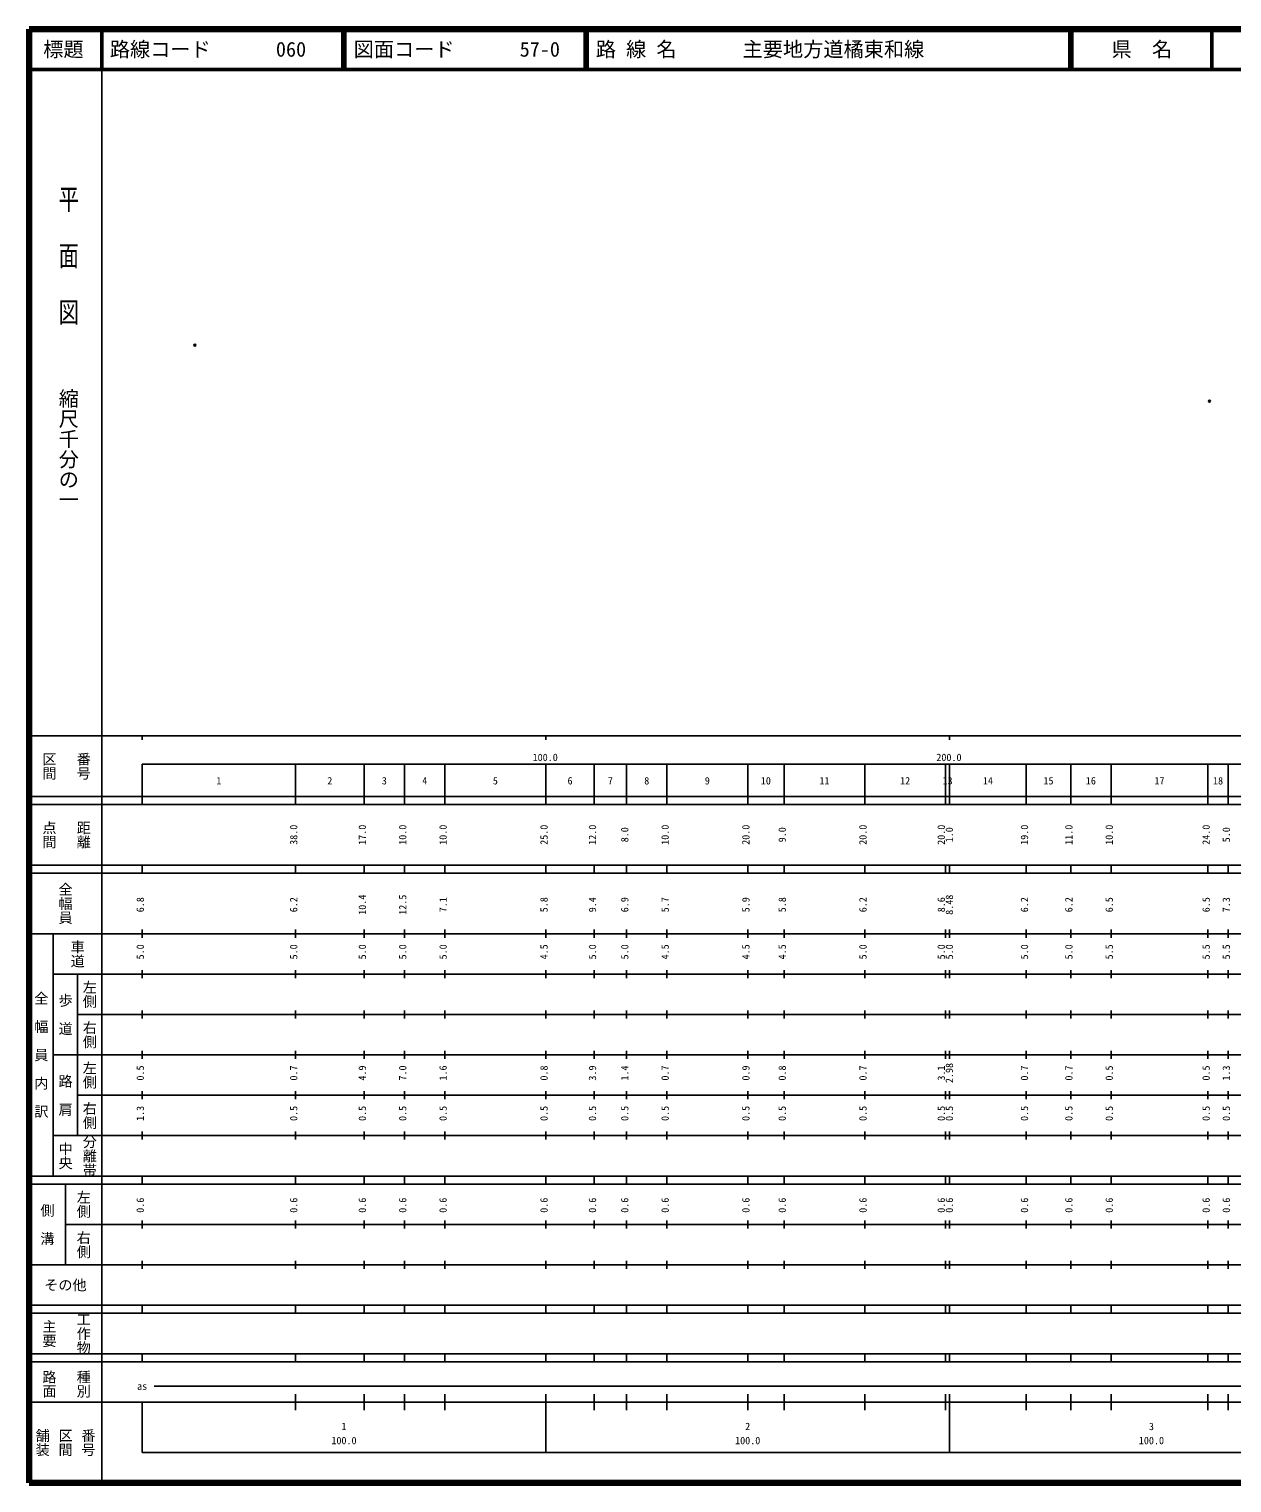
# Model space of a CAD drawing. Units: millimetres on the paper. Extents: x 40 to 680, y 20 to 380.
# Drawn here: x 40 to 337.9, y 20 to 380 of the extents above; entities that cross this region are included whole.
import ezdxf
from ezdxf.enums import TextEntityAlignment as Align

# ---------------------------------------------------------------- set-up
doc = ezdxf.new("R2010")
doc.units = ezdxf.units.MM
doc.header["$PDMODE"] = 32
doc.header["$PDSIZE"] = 0.5
doc.layers.add('M-OTRS', color=6, linetype='Continuous')
doc.layers.add('M-TTL-TXT', color=7, linetype='Continuous')
for name, color, linetype, lineweight in [('M-TTL', 2, 'Continuous', 140), ('M-TTL-BAND', 7, 'Continuous', 25), ('M-TTL-LINE', 7, 'Continuous', 50)]:
    doc.layers.add(name, color=color, linetype=linetype, lineweight=lineweight)
doc.styles.add('@ＭＳ ゴシック', font='')
doc.styles.add('ＭＳ ゴシック', font='')
doc.styles.get('@ＭＳ ゴシック').set_extended_font_data('@MS Gothic')
doc.styles.get('ＭＳ ゴシック').set_extended_font_data('MS Gothic')

msp = doc.modelspace()

# ---------------------------------------------------------------- linework, layer by layer
at = {"layer": 'M-OTRS'}
for p in [(81.066, 301.748), (332.367, 287.865)]:
    msp.add_point(p, dxfattribs=at)
at = {"layer": 'M-TTL'}
for p, q in [((40, 380), (40, 20)), ((680, 380), (40, 380)), ((40, 20), (680, 20))]:
    msp.add_line(p, q, dxfattribs=at)
at = {"layer": 'M-TTL-BAND'}
for p, q in [((58, 370), (58, 20)), ((40, 205), (579, 205)), ((68, 205), (68, 204)), ((168, 205), (168, 204)), ((268, 205), (268, 204)), ((68, 198), (579, 198)), ((68, 198), (68, 188)), ((106, 188), (106, 198)), ((123, 188), (123, 198)), ((133, 188), (133, 198)), ((143, 188), (143, 198)), ((168, 188), (168, 198)), ((180, 188), (180, 198)), ((188, 188), (188, 198)), ((198, 188), (198, 198)), ((218, 188), (218, 198)), ((227, 188), (227, 198)), ((247, 188), (247, 198)), ((267, 188), (267, 198)), ((268, 188), (268, 198)), ((287, 188), (287, 198)), ((298, 188), (298, 198)), ((308, 188), (308, 198)), ((332, 188), (332, 198)), ((337, 188), (337, 198)), ((40, 190), (579, 190)), ((40, 188), (579, 188)), ((40, 173), (579, 173)), ((68, 171), (68, 173)), ((106, 171), (106, 173)), ((123, 171), (123, 173)), ((133, 171), (133, 173)), ((143, 171), (143, 173)), ((168, 171), (168, 173)), ((180, 171), (180, 173)), ((188, 171), (188, 173)), ((198, 171), (198, 173)), ((218, 171), (218, 173)), ((227, 171), (227, 173)), ((247, 171), (247, 173)), ((267, 171), (267, 173)), ((268, 171), (268, 173)), ((287, 171), (287, 173)), ((298, 171), (298, 173)), ((308, 171), (308, 173)), ((332, 171), (332, 173)), ((337, 171), (337, 173)), ((40, 171), (579, 171)), ((40, 156), (579, 156)), ((46, 96), (46, 156)), ((68, 155), (68, 157)), ((106, 155), (106, 157)), ((123, 155), (123, 157)), ((133, 155), (133, 157)), ((143, 155), (143, 157)), ((168, 155), (168, 157)), ((180, 155), (180, 157)), ((188, 155), (188, 157)), ((198, 155), (198, 157)), ((218, 155), (218, 157)), ((227, 155), (227, 157)), ((247, 155), (247, 157)), ((267, 155), (267, 157)), ((268, 155), (268, 157)), ((287, 155), (287, 157)), ((298, 155), (298, 157)), ((308, 155), (308, 157)), ((332, 155), (332, 157)), ((337, 155), (337, 157)), ((46, 146), (579, 146)), ((52, 146), (52, 106)), ((68, 145), (68, 147)), ((106, 145), (106, 147)), ((123, 145), (123, 147)), ((133, 145), (133, 147)), ((143, 145), (143, 147)), ((168, 145), (168, 147)), ((180, 145), (180, 147)), ((188, 145), (188, 147)), ((198, 145), (198, 147)), ((218, 145), (218, 147)), ((227, 145), (227, 147)), ((247, 145), (247, 147)), ((267, 145), (267, 147)), ((268, 145), (268, 147)), ((287, 145), (287, 147)), ((298, 145), (298, 147)), ((308, 145), (308, 147)), ((332, 145), (332, 147)), ((337, 145), (337, 147)), ((68, 135), (68, 137)), ((106, 135), (106, 137)), ((123, 135), (123, 137)), ((133, 135), (133, 137)), ((143, 135), (143, 137)), ((168, 135), (168, 137)), ((180, 135), (180, 137)), ((188, 135), (188, 137)), ((198, 135), (198, 137)), ((218, 135), (218, 137)), ((227, 135), (227, 137)), ((247, 135), (247, 137)), ((267, 135), (267, 137)), ((268, 135), (268, 137)), ((287, 135), (287, 137)), ((298, 135), (298, 137)), ((308, 135), (308, 137)), ((332, 135), (332, 137)), ((337, 135), (337, 137)), ((52, 136), (579, 136)), ((46, 126), (579, 126)), ((68, 125), (68, 127)), ((106, 125), (106, 127)), ((123, 125), (123, 127)), ((133, 125), (133, 127)), ((143, 125), (143, 127)), ((168, 125), (168, 127)), ((180, 125), (180, 127)), ((188, 125), (188, 127)), ((198, 125), (198, 127)), ((218, 125), (218, 127)), ((227, 125), (227, 127)), ((247, 125), (247, 127)), ((267, 125), (267, 127)), ((268, 125), (268, 127)), ((287, 125), (287, 127)), ((298, 125), (298, 127)), ((308, 125), (308, 127)), ((332, 125), (332, 127)), ((337, 125), (337, 127)), ((52, 116), (579, 116)), ((68, 115), (68, 117)), ((106, 115), (106, 117)), ((123, 115), (123, 117)), ((133, 115), (133, 117)), ((143, 115), (143, 117)), ((168, 115), (168, 117)), ((180, 115), (180, 117)), ((188, 115), (188, 117)), ((198, 115), (198, 117)), ((218, 115), (218, 117)), ((227, 115), (227, 117)), ((247, 115), (247, 117)), ((267, 115), (267, 117)), ((268, 115), (268, 117)), ((287, 115), (287, 117)), ((298, 115), (298, 117)), ((308, 115), (308, 117)), ((332, 115), (332, 117)), ((337, 115), (337, 117)), ((46, 106), (579, 106)), ((68, 105), (68, 107)), ((106, 105), (106, 107)), ((123, 105), (123, 107)), ((133, 105), (133, 107)), ((143, 105), (143, 107)), ((168, 105), (168, 107)), ((180, 105), (180, 107)), ((188, 105), (188, 107)), ((198, 105), (198, 107)), ((218, 105), (218, 107)), ((227, 105), (227, 107)), ((247, 105), (247, 107)), ((267, 105), (267, 107)), ((268, 105), (268, 107)), ((287, 105), (287, 107)), ((298, 105), (298, 107)), ((308, 105), (308, 107)), ((332, 105), (332, 107)), ((337, 105), (337, 107)), ((40, 96), (579, 96)), ((40, 94), (579, 94)), ((49, 94), (49, 74)), ((68, 94), (68, 96)), ((106, 94), (106, 96)), ((123, 94), (123, 96)), ((133, 94), (133, 96)), ((143, 94), (143, 96)), ((168, 94), (168, 96)), ((180, 94), (180, 96)), ((188, 94), (188, 96)), ((198, 94), (198, 96)), ((218, 94), (218, 96)), ((227, 94), (227, 96)), ((247, 94), (247, 96)), ((267, 94), (267, 96)), ((268, 94), (268, 96)), ((287, 94), (287, 96)), ((298, 94), (298, 96)), ((308, 94), (308, 96)), ((332, 94), (332, 96)), ((337, 94), (337, 96)), ((49, 84), (579, 84)), ((68, 83), (68, 85)), ((106, 83), (106, 85)), ((123, 83), (123, 85)), ((133, 83), (133, 85)), ((143, 83), (143, 85)), ((168, 83), (168, 85)), ((180, 83), (180, 85)), ((188, 83), (188, 85)), ((198, 83), (198, 85)), ((218, 83), (218, 85)), ((227, 83), (227, 85)), ((247, 83), (247, 85)), ((267, 83), (267, 85)), ((268, 83), (268, 85)), ((287, 83), (287, 85)), ((298, 83), (298, 85)), ((308, 83), (308, 85)), ((332, 83), (332, 85)), ((337, 83), (337, 85)), ((40, 74), (579, 74)), ((68, 73), (68, 75)), ((106, 73), (106, 75)), ((123, 73), (123, 75)), ((133, 73), (133, 75)), ((143, 73), (143, 75)), ((168, 73), (168, 75)), ((180, 73), (180, 75)), ((188, 73), (188, 75)), ((198, 73), (198, 75)), ((218, 73), (218, 75)), ((227, 73), (227, 75)), ((247, 73), (247, 75)), ((267, 73), (267, 75)), ((268, 73), (268, 75)), ((287, 73), (287, 75)), ((298, 73), (298, 75)), ((308, 73), (308, 75)), ((332, 73), (332, 75)), ((337, 73), (337, 75)), ((40, 64), (579, 64)), ((40, 62), (579, 62)), ((68, 62), (68, 64)), ((106, 62), (106, 64)), ((123, 62), (123, 64)), ((133, 62), (133, 64)), ((143, 62), (143, 64)), ((168, 62), (168, 64)), ((180, 62), (180, 64)), ((188, 62), (188, 64)), ((198, 62), (198, 64)), ((218, 62), (218, 64)), ((227, 62), (227, 64)), ((247, 62), (247, 64)), ((267, 62), (267, 64)), ((268, 62), (268, 64)), ((287, 62), (287, 64)), ((298, 62), (298, 64)), ((308, 62), (308, 64)), ((332, 62), (332, 64)), ((337, 62), (337, 64)), ((40, 52), (579, 52)), ((68, 50), (68, 52)), ((106, 50), (106, 52)), ((123, 50), (123, 52)), ((133, 50), (133, 52)), ((143, 50), (143, 52)), ((168, 50), (168, 52)), ((180, 50), (180, 52)), ((188, 50), (188, 52)), ((198, 50), (198, 52)), ((218, 50), (218, 52)), ((227, 50), (227, 52)), ((247, 50), (247, 52)), ((267, 50), (267, 52)), ((268, 50), (268, 52)), ((287, 50), (287, 52)), ((298, 50), (298, 52)), ((308, 50), (308, 52)), ((332, 50), (332, 52)), ((337, 50), (337, 52)), ((40, 50), (579, 50)), ((71, 44), (565, 44)), ((40, 40), (579, 40)), ((68, 40), (68, 27.5)), ((106, 38), (106, 42)), ((123, 38), (123, 42)), ((133, 38), (133, 42)), ((143, 38), (143, 42)), ((168, 27.5), (168, 42)), ((180, 38), (180, 42)), ((188, 38), (188, 42)), ((198, 38), (198, 42)), ((218, 38), (218, 42)), ((227, 38), (227, 42)), ((247, 38), (247, 42)), ((267, 38), (267, 42)), ((268, 27.5), (268, 42)), ((287, 38), (287, 42)), ((298, 38), (298, 42)), ((308, 38), (308, 42)), ((332, 38), (332, 42)), ((337, 38), (337, 42)), ((68, 27.5), (579, 27.5))]:
    msp.add_line(p, q, dxfattribs=at)
at = {"layer": 'M-TTL-LINE'}
for p, q in [((58, 380), (58, 370)), ((117.75, 380), (117.75, 370)), ((118.25, 380), (118.25, 370)), ((177.75, 380), (177.75, 370)), ((178.25, 380), (178.25, 370)), ((297.75, 380), (297.75, 370)), ((298.25, 380), (298.25, 370)), ((333, 380), (333, 370)), ((40, 370), (680, 370))]:
    msp.add_line(p, q, dxfattribs=at)

# ---------------------------------------------------------------- texts
at = {"layer": 'M-TTL-BAND', "style": '@ＭＳ ゴシック', "width": 1.4}
msp.add_text('平  面  図', height=3.666, rotation=270, dxfattribs=at).set_placement((49.777, 306.475), align=Align.MIDDLE_RIGHT)
at = {"layer": 'M-TTL-BAND', "style": '@ＭＳ ゴシック'}
msp.add_text('縮尺千分の一', height=3.666, rotation=270, dxfattribs=at).set_placement((49.777, 261.03), align=Align.MIDDLE_RIGHT)
for s, p in [('区間', (45, 197.5)), ('番号', (53.5, 197.5)), ('点間', (45, 180.5)), ('距離', (53.5, 180.5)), ('全幅員', (49, 163.5)), ('車道', (52, 151)), ('左側', (55, 141)), ('全\u3000幅\u3000員\u3000内\u3000訳', (43, 126)), ('歩\u3000道', (49, 136)), ('右側', (55, 131)), ('左側', (55, 121)), ('路\u3000肩', (49, 116)), ('右側', (55, 111)), ('分離帯', (55, 101)), ('中央', (49, 101)), ('左側', (53.5, 89)), ('側\u3000溝', (44.5, 84)), ('右側', (53.5, 79)), ('工作物', (53.5, 57)), ('主要', (45, 57)), ('路面', (45, 44.5)), ('種別', (53.5, 44.5)), ('舗装', (43.333, 30)), ('区間', (49, 30)), ('番号', (54.667, 30))]:
    msp.add_text(s, height=2.566, rotation=270, dxfattribs=at).set_placement(p, align=Align.MIDDLE_CENTER)
at = {"layer": 'M-TTL-BAND', "style": 'ＭＳ ゴシック'}
for s, p in [('100.0', (167.844, 198.195)), ('200.0', (267.844, 198.195)), ('1', (87, 192.405)), ('2', (114.5, 192.405)), ('3', (128, 192.405)), ('4', (138, 192.405)), ('5', (155.5, 192.405)), ('6', (174, 192.405)), ('7', (184, 192.405)), ('8', (193, 192.405)), ('9', (208, 192.405)), ('10', (222.5, 192.405)), ('11', (237, 192.405)), ('12', (257, 192.405)), ('13', (267.5, 192.405)), ('14', (277.5, 192.405)), ('15', (292.5, 192.405)), ('16', (303, 192.405)), ('17', (320, 192.405)), ('18', (334.5, 192.405)), ('as', (68, 42.5)), ('1', (118, 32.523)), ('2', (218, 32.523)), ('3', (318, 32.523)), ('100.0', (118, 29.033)), ('100.0', (218, 29.033)), ('100.0', (318, 29.033))]:
    msp.add_text(s, height=1.833, dxfattribs=at).set_placement(p, align=Align.BOTTOM_CENTER)
for s, p in [('38.0', (107, 180.5)), ('17.0', (124, 180.5)), ('10.0', (134, 180.5)), ('10.0', (144, 180.5)), ('25.0', (169, 180.5)), ('12.0', (181, 180.5)), ('8.0', (189, 180.5)), ('10.0', (199, 180.5)), ('20.0', (219, 180.5)), ('9.0', (228, 180.5)), ('20.0', (248, 180.5)), ('20.0', (267.4, 180.5)), ('1.0', (269.4, 180.5)), ('19.0', (288, 180.5)), ('11.0', (299, 180.5)), ('10.0', (309, 180.5)), ('24.0', (333, 180.5)), ('5.0', (338, 180.5)), ('6.8', (69, 163.174)), ('6.2', (107, 163.174)), ('10.4', (124, 163.174)), ('12.5', (134, 163.174)), ('7.1', (144, 163.174)), ('5.8', (169, 163.174)), ('9.4', (181, 163.174)), ('6.9', (189, 163.174)), ('5.7', (199, 163.174)), ('5.9', (219, 163.174)), ('5.8', (228, 163.174)), ('6.2', (248, 163.174)), ('8.6', (267.4, 163.174)), ('8.48', (269.4, 163.174)), ('6.2', (288, 163.174)), ('6.2', (299, 163.174)), ('6.5', (309, 163.174)), ('6.5', (333, 163.174)), ('7.3', (338, 163.174)), ('5.0', (69, 151.5)), ('5.0', (107, 151.5)), ('5.0', (124, 151.5)), ('5.0', (134, 151.5)), ('5.0', (144, 151.5)), ('4.5', (169, 151.5)), ('5.0', (181, 151.5)), ('5.0', (189, 151.5)), ('4.5', (199, 151.5)), ('4.5', (219, 151.5)), ('4.5', (228, 151.5)), ('5.0', (248, 151.5)), ('5.0', (267.4, 151.5)), ('5.0', (269.4, 151.5)), ('5.0', (288, 151.5)), ('5.0', (299, 151.5)), ('5.5', (309, 151.5)), ('5.5', (333, 151.5)), ('5.5', (338, 151.5)), ('0.5', (69, 121.5)), ('0.7', (107, 121.5)), ('4.9', (124, 121.5)), ('7.0', (134, 121.5)), ('1.6', (144, 121.5)), ('0.8', (169, 121.5)), ('3.9', (181, 121.5)), ('1.4', (189, 121.5)), ('0.7', (199, 121.5)), ('0.9', (219, 121.5)), ('0.8', (228, 121.5)), ('0.7', (248, 121.5)), ('3.1', (267.4, 121.5)), ('2.98', (269.4, 121.5)), ('0.7', (288, 121.5)), ('0.7', (299, 121.5)), ('0.5', (309, 121.5)), ('0.5', (333, 121.5)), ('1.3', (338, 121.5)), ('1.3', (69, 111.5)), ('0.5', (107, 111.5)), ('0.5', (124, 111.5)), ('0.5', (134, 111.5)), ('0.5', (144, 111.5)), ('0.5', (169, 111.5)), ('0.5', (181, 111.5)), ('0.5', (189, 111.5)), ('0.5', (199, 111.5)), ('0.5', (219, 111.5)), ('0.5', (228, 111.5)), ('0.5', (248, 111.5)), ('0.5', (267.4, 111.5)), ('0.5', (269.4, 111.5)), ('0.5', (288, 111.5)), ('0.5', (299, 111.5)), ('0.5', (309, 111.5)), ('0.5', (333, 111.5)), ('0.5', (338, 111.5)), ('0.6', (69, 88.764)), ('0.6', (107, 88.764)), ('0.6', (124, 88.764)), ('0.6', (134, 88.764)), ('0.6', (144, 88.764)), ('0.6', (169, 88.764)), ('0.6', (181, 88.764)), ('0.6', (189, 88.764)), ('0.6', (199, 88.764)), ('0.6', (219, 88.764)), ('0.6', (228, 88.764)), ('0.6', (248, 88.764)), ('0.6', (267.4, 88.764)), ('0.6', (269.4, 88.764)), ('0.6', (288, 88.764)), ('0.6', (299, 88.764)), ('0.6', (309, 88.764)), ('0.6', (333, 88.764)), ('0.6', (338, 88.764))]:
    msp.add_text(s, height=1.833, rotation=90, dxfattribs=at).set_placement(p, align=Align.BOTTOM_CENTER)
msp.add_text('その他', height=2.566, dxfattribs=at).set_placement((49, 69), align=Align.MIDDLE_CENTER)
at = {"layer": 'M-TTL-TXT', "style": 'ＭＳ ゴシック'}
for s, p in [('標題', (48.5, 375)), ('県\u3000名', (315.625, 375))]:
    msp.add_text(s, height=3.666, dxfattribs=at).set_placement(p, align=Align.MIDDLE_CENTER)
for s, p in [('路線コード', (60, 375)), ('060', (101.142, 375)), ('図面コード', (120.38, 375)), ('57-0', (161.521, 375)), ('路 線 名', (180.38, 375)), ('主要地方道橘東和線', (216.734, 375))]:
    msp.add_text(s, height=3.666, dxfattribs=at).set_placement(p, align=Align.MIDDLE_LEFT)

doc.saveas('drawing.dxf')
